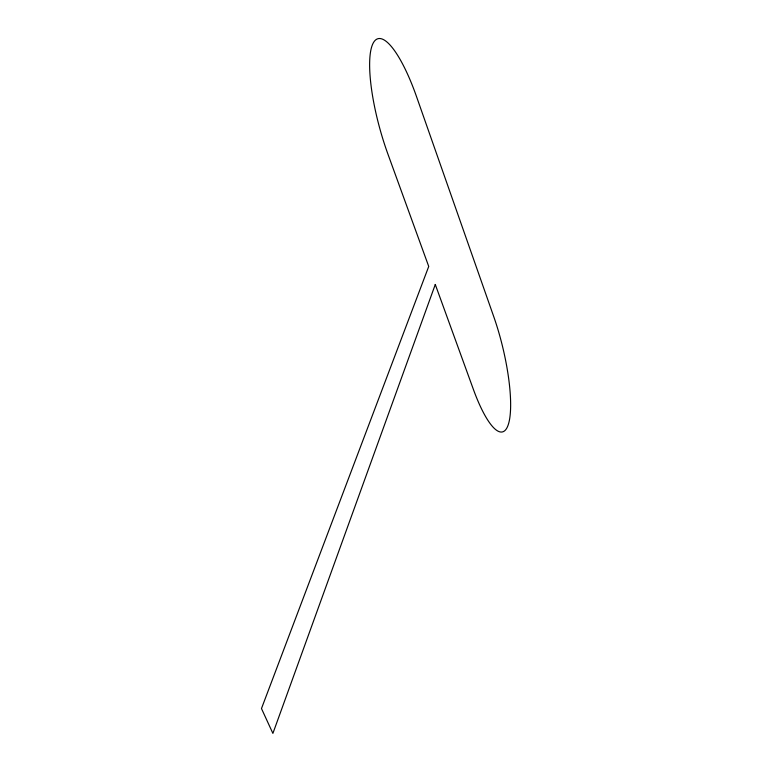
<?xml version="1.0" encoding="UTF-8"?>
<svg xmlns="http://www.w3.org/2000/svg" width="772" height="772" viewBox="0 0 772 772"><rect width="100%" height="100%" fill="white"/><g stroke="black" fill="none" stroke-linecap="round" stroke-linejoin="round"><path stroke-width="1.16" d="M435.283 284.482L272.892 733.4L261.476 708.542L428.73 266.446L387.94 154.159A88.433 22.349 74.4 0 1 372.992 43.493A88.433 22.349 74.4 0 1 416.639 96.934L493.762 316.684A82.459 20.101 76.4 0 1 508.671 423.336A82.459 20.101 76.4 0 1 473.468 389.619L435.283 284.482"/></g></svg>
